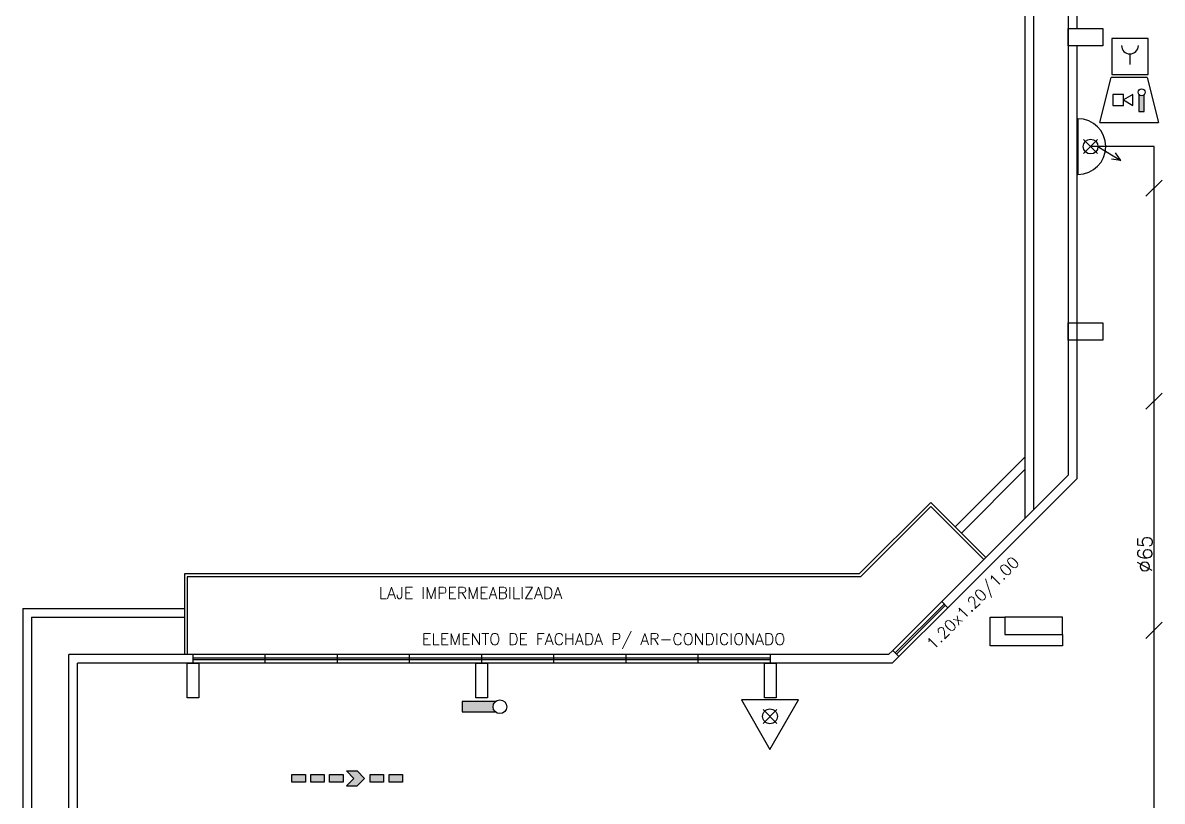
# Model space of a CAD drawing. Extents: x 544 to 914, y -40 to 56.
# Drawn here: x 716.37 to 736.1, y 8.09 to 21.58 of the extents above; entities that cross this region are included whole.
import ezdxf

# ---------------------------------------------------------------- set-up
doc = ezdxf.new("R2010")
doc.units = 0
doc.header["$LTSCALE"] = 0.5
doc.header["$MEASUREMENT"] = 0
for name, color, linetype in [('A-02', 2, 'CONTINUOUS'), ('A-03', 3, 'CONTINUOUS'), ('A-05', 5, 'CONTINUOUS'), ('A-07', 7, 'CONTINUOUS'), ('BOMBEIRO', 220, 'CONTINUOUS'), ('COTASMKT', 170, 'CONTINUOUS'), ('Especificações', 2, 'CONTINUOUS'), ('JANELA', 1, 'CONTINUOUS'), ('LIN02', 10, 'CONTINUOUS'), ('TUBO', 240, 'CONTINUOUS')]:
    doc.layers.add(name, color=color, linetype=linetype)
doc.styles.add('SIMPLEX', font='simplex', dxfattribs={"height": 0.2})
doc.styles.add('T20', font='simplex.shx', dxfattribs={"height": 0.1})

# ---------------------------------------------------------------- blocks, each defined once
blk = doc.blocks.new('HID')
at = {"layer": 'BOMBEIRO'}
for p, q in [((0, 0.128), (0.24, 0.522)), ((0.24, 0.522), (0.107, 0.43)), ((0.24, 0.522), (0.22, 0.362)), ((0.12, 0.12), (-0.12, -0.12)), ((-0.12, 0.12), (0.12, -0.12)), ((-0.482, -0.218), (0.482, -0.218))]:
    blk.add_line(p, q, dxfattribs=at)
blk.add_circle((0, 0), 0.128, dxfattribs=at)
blk.add_arc((0, -0.218), 0.482, 0, 180, dxfattribs=at)
blk = doc.blocks.new('ACIONADOR')
at = {"layer": 'BOMBEIRO'}
blk.add_line((0, 0.00036), (0, -0.00109), dxfattribs=at)
blk.add_lwpolyline([(-0.00251, 0.00251), (-0.00251, -0.00251), (0.00251, -0.00251), (0.00251, 0.00251)], close=True, dxfattribs=at)
blk.add_arc((0, 0.00153), 0.00117, 180, 0, dxfattribs=at)
blk = doc.blocks.new('AVISADOR1')
at = {"layer": 'BOMBEIRO'}
blk.add_hatch(color=256, dxfattribs=at).paths.add_polyline_path([(0.00131, 0.00076, -0.460419), (0.00057, 0.00076), (0.00057, -0.00161), (0.00131, -0.00161)])
for p, q in [((-0.00485, -0.00313), (-0.00329, 0.00313)), ((0.00172, 0.00313), (-0.00329, 0.00313)), ((0.00172, 0.00313), (0.00329, -0.00313)), ((0.00057, 0.00076), (0.00057, -0.00161)), ((0.00131, -0.00161), (0.00131, 0.00076)), ((-0.00485, -0.00313), (0.00329, -0.00313)), ((0.00057, -0.00161), (0.00131, -0.00161))]:
    blk.add_line(p, q, dxfattribs=at)
for points in [[(-0.00307, 0.00075), (-0.00307, -0.00075), (-0.00156, -0.00075), (-0.00156, 0.00075)], [(-0.00156, 0), (-0.00026, -0.00075), (-0.00026, 0.00075)]]:
    blk.add_lwpolyline(points, close=True, dxfattribs=at)
blk.add_circle((0.00094, 0.00107), 0.000484, dxfattribs=at)
blk = doc.blocks.new('AGUA')
at = {"layer": 'BOMBEIRO'}
for p, q in [((0.137, 0.1), (-0.105, -0.141)), ((-0.105, 0.1), (0.137, -0.141))]:
    blk.add_line(p, q, dxfattribs=at)
blk.add_lwpolyline([(0.016, 0.552), (-0.48, -0.307), (0.512, -0.307)], close=True, dxfattribs=at)
blk.add_circle((0.016, -0.021), 0.129, dxfattribs=at)
blk = doc.blocks.new('LUZ')
at = {"layer": 'BOMBEIRO'}
blk.add_hatch(color=256, dxfattribs=at).paths.add_polyline_path([(-0.00061, -0.00072, -0.219153), (-0.00094, 0, -0.219153), (-0.00061, 0.00072), (-0.00524, 0.00072), (-0.00524, -0.00072)])
for p, q in [((-0.00524, 0.00072), (-0.00524, -0.00072)), ((-0.00061, 0.00072), (-0.00524, 0.00072)), ((-0.00524, -0.00072), (-0.00061, -0.00072))]:
    blk.add_line(p, q, dxfattribs=at)
blk.add_circle((0, 0), 0.000945, dxfattribs=at)
blk = doc.blocks.new('sup')
at = {"layer": 'BOMBEIRO'}
blk.add_line((-0.141, -0.141), (0.141, 0.141), dxfattribs=at)
blk = doc.blocks.new('DIRECAO')
at = {"layer": 'BOMBEIRO'}
h = blk.add_hatch(color=256, dxfattribs=at)
h.paths.add_polyline_path([(-0.00709, 0.00053), (-0.00709, -0.00053), (-0.00523, -0.00053), (-0.00523, 0.00053)])
h.paths.add_polyline_path([(-0.00262, -0.00053), (-0.00262, 0.00053), (-0.00447, 0.00053), (-0.00447, -0.00053)])
h.paths.add_polyline_path([(0, -0.00053), (0, 0.00053), (-0.00186, 0.00053), (-0.00186, -0.00053)])
h.paths.add_polyline_path([(0.00151, 0), (0.00047, -0.00104), (0.00195, -0.00104), (0.00299, 0), (0.00195, 0.00104), (0.00047, 0.00104)])
h.paths.add_polyline_path([(0.00561, 0.00053), (0.00375, 0.00053), (0.00375, -0.00053), (0.00561, -0.00053)])
h.paths.add_polyline_path([(0.00823, 0.00053), (0.00637, 0.00053), (0.00637, -0.00053), (0.00823, -0.00053)])
for p, q in [((0.00047, 0.00104), (0.00195, 0.00104)), ((0.00047, 0.00104), (0.00151, 0)), ((0.00047, -0.00104), (0.00151, 0)), ((0.00299, 0), (0.00195, 0.00104)), ((0.00299, 0), (0.00195, -0.00104)), ((0.00047, -0.00104), (0.00195, -0.00104))]:
    blk.add_line(p, q, dxfattribs=at)
for points in [[(-0.00709, -0.00053), (-0.00523, -0.00053), (-0.00523, 0.00053), (-0.00709, 0.00053)], [(-0.00447, -0.00053), (-0.00262, -0.00053), (-0.00262, 0.00053), (-0.00447, 0.00053)], [(-0.00186, -0.00053), (0, -0.00053), (0, 0.00053), (-0.00186, 0.00053)], [(0.00375, -0.00053), (0.00561, -0.00053), (0.00561, 0.00053), (0.00375, 0.00053)], [(0.00637, -0.00053), (0.00823, -0.00053), (0.00823, 0.00053), (0.00637, 0.00053)]]:
    blk.add_lwpolyline(points, close=True, dxfattribs=at)

msp = doc.modelspace()

# ---------------------------------------------------------------- linework, layer by layer
at = {"layer": 'A-02'}
for p, q in [((732.52, 12.842), (733.726, 14.048)), ((732.626, 12.736), (733.726, 13.836)), ((730.857, 12.028), (732.096, 13.267)), ((732.096, 13.267), (733.05, 12.312)), ((730.878, 11.978), (732.096, 13.196)), ((732.096, 13.196), (733.015, 12.277)), ((730.857, 12.028), (719.168, 12.028)), ((719.168, 12.028), (719.168, 10.628)), ((730.878, 11.978), (719.218, 11.978)), ((719.218, 11.978), (719.218, 10.628)), ((716.368, 11.428), (719.168, 11.428)), ((716.368, 11.428), (716.368, 4.485)), ((716.518, 11.278), (719.168, 11.278)), ((716.518, 11.278), (716.518, 4.52))]:
    msp.add_line(p, q, dxfattribs=at)
at = {"layer": 'A-03'}
for p, q in [((733.726, 44.578), (733.726, 12.988)), ((733.876, 26.578), (733.876, 13.138)), ((720.568, 10.478), (720.568, 10.628)), ((721.818, 10.478), (721.818, 10.628)), ((723.068, 10.478), (723.068, 10.628)), ((724.318, 10.478), (724.318, 10.628)), ((725.568, 10.478), (725.568, 10.628)), ((726.818, 10.478), (726.818, 10.628)), ((728.068, 10.478), (728.068, 10.628))]:
    msp.add_line(p, q, dxfattribs=at)
at = {"layer": 'A-05'}
for p, q in [((734.476, 22.678), (734.476, 13.738)), ((734.626, 22.678), (734.626, 21.478)), ((734.626, 21.178), (734.626, 13.676)), ((732.286, 11.547), (734.476, 13.738)), ((732.392, 11.441), (734.626, 13.676)), ((732.286, 11.547), (732.392, 11.441)), ((733.126, 10.778), (733.126, 11.278)), ((733.126, 11.278), (733.376, 11.278)), ((734.376, 10.978), (734.376, 10.778)), ((731.366, 10.628), (731.437, 10.699)), ((731.437, 10.699), (731.543, 10.593)), ((734.376, 10.778), (733.126, 10.778)), ((719.318, 10.628), (717.168, 10.628)), ((717.168, 7.178), (717.168, 10.628)), ((719.318, 10.478), (717.318, 10.478)), ((717.318, 7.178), (717.318, 10.478)), ((719.318, 10.478), (719.318, 10.628)), ((731.366, 10.628), (729.318, 10.628)), ((729.318, 10.478), (729.318, 10.628)), ((731.429, 10.478), (729.318, 10.478)), ((731.429, 10.478), (731.543, 10.593))]:
    msp.add_line(p, q, dxfattribs=at)
at = {"layer": 'A-07'}
for points in [[(734.476, 21.478), (735.076, 21.478), (735.076, 21.178), (734.476, 21.178)], [(734.476, 16.378), (735.076, 16.378), (735.076, 16.078), (734.476, 16.078)], [(734.376, 10.978), (734.376, 11.278), (733.376, 11.278), (733.376, 10.978)], [(719.218, 10.478), (719.418, 10.478), (719.418, 9.878), (719.218, 9.878)], [(724.218, 10.478), (724.418, 10.478), (724.418, 9.878), (724.218, 9.878)], [(729.218, 10.478), (729.418, 10.478), (729.418, 9.878), (729.218, 9.878)]]:
    msp.add_lwpolyline(points, close=True, dxfattribs=at)
at = {"layer": 'JANELA'}
for p, q in [((731.437, 10.699), (732.286, 11.547)), ((731.543, 10.593), (732.392, 11.441)), ((729.318, 10.628), (719.318, 10.628)), ((729.318, 10.478), (719.318, 10.478))]:
    msp.add_line(p, q, dxfattribs=at)
at = {"layer": 'JANELA', "color": 3}
for p, q in [((731.48, 10.657), (732.328, 11.505)), ((731.501, 10.635), (732.349, 11.484)), ((729.318, 10.568), (719.318, 10.568)), ((729.318, 10.538), (719.318, 10.538))]:
    msp.add_line(p, q, dxfattribs=at)
at = {"layer": 'TUBO', "color": 240}
msp.add_lwpolyline([(724.607, 1.499), (735.964, 1.499), (735.964, 19.434), (734.864, 19.434)], dxfattribs=at)

# ---------------------------------------------------------------- block references
at = {"layer": 'BOMBEIRO', "xscale": 125, "yscale": 125, "zscale": 125}
for name, p in [('ACIONADOR', (735.546, 20.995)), ('AVISADOR1', (735.631, 20.241)), ('LUZ', (724.633, 9.725))]:
    msp.add_blockref(name, p, dxfattribs=at)
at = {"layer": 'BOMBEIRO', "xscale": -125, "yscale": 125, "zscale": 125, "rotation": 180}
msp.add_blockref('DIRECAO', (721.916, 8.484), dxfattribs=at)
at = {"layer": 'COTASMKT'}
for name, p, rotation in [('HID', (734.864, 19.434), 270), ('AGUA', (729.327, 9.537), 180)]:
    msp.add_blockref(name, p, dxfattribs=dict(at, rotation=rotation))
for p in [(735.964, 18.713), (735.964, 15.021), (735.964, 11.047)]:
    msp.add_blockref('sup', p, dxfattribs=at)

# ---------------------------------------------------------------- texts
at = {"layer": 'Especificações', "style": 'T20'}
msp.add_text('1.20x1.20/1.00', height=0.2, rotation=45, dxfattribs=at).set_placement((732.138, 10.699))
for s, p in [('LAJE IMPERMEABILIZADA', (722.533, 11.597)), ('ELEMENTO DE FACHADA P/ AR-CONDICIONADO', (723.283, 10.797))]:
    msp.add_text(s, height=0.2, dxfattribs=at).set_placement(p)
at = {"layer": 'LIN02', "style": 'SIMPLEX'}
msp.add_text('%%C65', height=0.25, rotation=90, dxfattribs=at).set_placement((735.929, 12.05))

doc.saveas('drawing.dxf')
